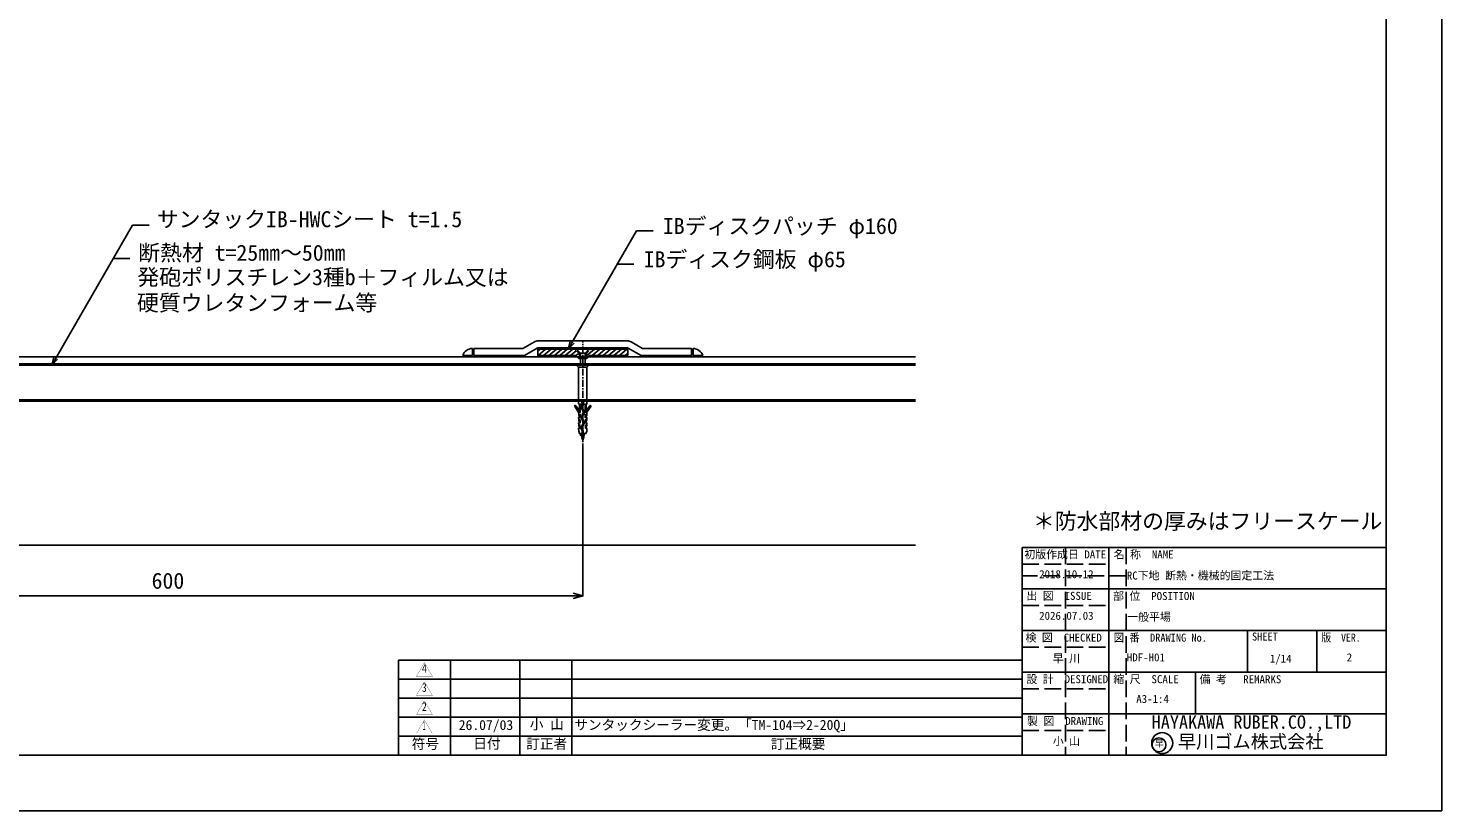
# Model space of a CAD drawing. Units: millimetres, scale not verified, with parts at other scales. Extents: x -210 to 1470, y -148 to 1040.
# Drawn here: x 451 to 1470, y -148 to 416 of the extents above; entities that cross this region are included whole.
import ezdxf
from ezdxf.enums import TextEntityAlignment as Align

# ---------------------------------------------------------------- set-up
doc = ezdxf.new("R2010")
doc.units = ezdxf.units.MM
doc.header["$PDMODE"] = 32
doc.header["$PDSIZE"] = 0.5
doc.linetypes.add('CHAIN1', pattern=[8, 5, -1, 1, -1])
doc.linetypes.add('DASHED3', pattern=[4, 3, -1])
for name, color, linetype in [('0-0_0', 7, 'Continuous'), ('0-2_IBｼｰﾄ', 7, 'Continuous'), ('0-3_IBリキッド', 7, 'Continuous'), ('0-5_中心線', 1, 'CHAIN1'), ('0-6_仮想線', 1, 'DASHED3'), ('0-7_図面枠', 7, 'Continuous'), ('0-A_寸法線', 7, 'Continuous'), ('0-B_文字', 7, 'Continuous'), ('0-C_断熱材', 2, 'Continuous'), ('0-F_表題欄', 7, 'Continuous'), ('1-0_躯体', 7, 'Continuous'), ('1-1_輪郭線', 2, 'Continuous'), ('1-2_部材(積層鋼板)', 4, 'Continuous'), ('1-3_部材(ﾋﾞｽ類)', 7, 'Continuous')]:
    doc.layers.add(name, color=color, linetype=linetype)
doc.styles.add('MS Gothic', font='')
doc.styles.get('MS Gothic').set_extended_font_data('MS Gothic')

# ---------------------------------------------------------------- blocks, each defined once
blk = doc.blocks.new('表題欄(建築)')
at = {"layer": '0-6_仮想線'}
for p, q in [((7.8125, 37.5), (7.8125, 0)), ((18.75, 37.5), (18.75, 0)), ((0, 34.5), (15.625, 34.5)), ((18.75, 32.3438), (0, 32.3438)), ((0, 27), (15.625, 27)), ((0, 19.5), (15.625, 19.5)), ((0, 12), (15.625, 12)), ((0, 4.5), (15.625, 4.5))]:
    blk.add_line(p, q, dxfattribs=at)
at = {"layer": '0-F_表題欄'}
for p, q in [((0, 37.5), (65.625, 37.5)), ((0, 0), (0, 37.5)), ((15.625, 37.5), (15.625, 0)), ((65.625, 37.5), (65.625, 0)), ((0, 30), (15.625, 30)), ((0, 30), (65.625, 30)), ((0, 22.5), (65.625, 22.5)), ((40.625, 22.5), (40.625, 15)), ((53.125, 22.5), (53.125, 15)), ((0, 15), (65.625, 15)), ((31.25, 15), (31.25, 7.5)), ((0, 7.5), (65.625, 7.5))]:
    blk.add_line(p, q, dxfattribs=at)
blk.add_lwpolyline([(0, 37.5), (0, 0), (65.625, 0)], dxfattribs=at)
for centre, radius in [((25.2227, 2.1988), 1.8994), ((24.6432, 1.8951), 1.2434)]:
    blk.add_circle(centre, radius, dxfattribs=at)
at = {"layer": '0-F_表題欄', "style": 'MS Gothic'}
for s, height, p in [('初版作成日 DATE', 1.443, (0.3595, 35.0749)), ('名 称  NAME', 1.443, (16.4718, 35.0749)), ('出 図  ISSUE', 1.443, (0.7322, 27.6053)), ('部 位  POSITION', 1.443, (16.3595, 27.5749)), ('検 図  CHECKED', 1.443, (0.5739, 20.0749)), ('設 計  DESIGNED', 1.443, (0.7421, 12.5749)), ('縮 尺  SCALE', 1.443, (16.4083, 12.5749)), ('備 考   REMARKS', 1.443, (31.9692, 12.5597)), ('製 図  DRAWING', 1.443, (0.8544, 5.0292)), ('HAYAKAWA RUBER.CO.,LTD', 2.405, (23.3343, 4.0757)), ('早川ゴム株式会社', 2.405, (28.0639, 0.5588))]:
    blk.add_text(s, height=height, dxfattribs=at).set_placement(p, align=Align.BOTTOM_LEFT)
for s, height, width, p in [('図 番  DRAWING No.', 1.443, 0.95, (16.4889, 20.0673)), ('SHEET', 1.443, 0.95, (41.4146, 20.2653)), ('版\u3000VER.', 1.443, 0.9, (53.9304, 20.0825)), ('早', 1.247, 0.9, (23.8995, 1.1678))]:
    blk.add_text(s, height=height, dxfattribs=dict(at, width=width)).set_placement(p, align=Align.BOTTOM_LEFT)
blk = doc.blocks.new('囲い文字1')
at = {"layer": '0-B_文字', "color": 5}
for points in [[(-1.1646, -12.9815), (-1.2512, -13.0315), (0.467, -10.1554), (0.467, -10.0554)], [(0.467, -10.1554), (0.467, -10.0554), (2.0986, -12.9815), (2.1852, -13.0315)], [(2.0986, -12.9815), (2.1852, -13.0315), (-1.1646, -12.9815), (-1.2512, -13.0315)]]:
    blk.add_solid(points, dxfattribs=at)
at = {"layer": '0-B_文字', "color": 5, "style": 'MS Gothic', "width": 0.4}
blk.add_text('1', height=1.828, dxfattribs=at).set_placement((0.0909, -12.7867), align=Align.BOTTOM_LEFT)
blk = doc.blocks.new('U153')
at = {"layer": '0-0_0', "xscale": 3.446988, "yscale": 3.446988}
blk.add_blockref('囲い文字1', (4.164, 34.833), dxfattribs=at)
blk = doc.blocks.new('囲い文字2')
at = {"layer": '0-B_文字', "color": 5}
for points in [[(-8.3757, 15.6578), (-8.4623, 15.6078), (-6.7441, 18.4839), (-6.7441, 18.5839)], [(-6.7441, 18.4839), (-6.7441, 18.5839), (-5.1124, 15.6578), (-5.0258, 15.6078)], [(-5.1124, 15.6578), (-5.0258, 15.6078), (-8.3757, 15.6578), (-8.4623, 15.6078)]]:
    blk.add_solid(points, dxfattribs=at)
at = {"layer": '0-B_文字', "color": 5, "style": 'MS Gothic', "width": 0.8}
blk.add_text('2', height=1.828, dxfattribs=at).set_placement((-7.2456, 15.8526), align=Align.BOTTOM_LEFT)
blk = doc.blocks.new('U154')
at = {"layer": '0-0_0', "xscale": 3.446988, "yscale": 3.446988}
blk.add_blockref('囲い文字2', (29.02, -63.886), dxfattribs=at)
blk = doc.blocks.new('囲い文字3')
at = {"layer": '0-B_文字', "color": 5}
for points in [[(-4.1526, 7.2498), (-4.2392, 7.1998), (-2.521, 10.0759), (-2.521, 10.1759)], [(-2.521, 10.0759), (-2.521, 10.1759), (-0.8893, 7.2498), (-0.8027, 7.1998)], [(-0.8893, 7.2498), (-0.8027, 7.1998), (-4.1526, 7.2498), (-4.2392, 7.1998)]]:
    blk.add_solid(points, dxfattribs=at)
at = {"layer": '0-B_文字', "color": 5, "style": 'MS Gothic', "width": 0.8}
blk.add_text('3', height=1.828, dxfattribs=at).set_placement((-3.0321, 7.4446), align=Align.BOTTOM_LEFT)
blk = doc.blocks.new('U155')
at = {"layer": '0-0_0', "xscale": 3.446988, "yscale": 3.446988}
blk.add_blockref('囲い文字3', (14.463, -34.904), dxfattribs=at)
blk = doc.blocks.new('囲い文字4')
at = {"layer": '0-B_文字', "color": 5}
for points in [[(-4.4625, 5.3378), (-4.5491, 5.2878), (-2.8309, 8.1639), (-2.8309, 8.2639)], [(-2.8309, 8.1639), (-2.8309, 8.2639), (-1.1992, 5.3378), (-1.1126, 5.2878)], [(-1.1992, 5.3378), (-1.1126, 5.2878), (-4.4625, 5.3378), (-4.5491, 5.2878)]]:
    blk.add_solid(points, dxfattribs=at)
at = {"layer": '0-B_文字', "color": 5, "style": 'MS Gothic', "width": 0.85}
blk.add_text('4', height=1.828, dxfattribs=at).set_placement((-3.371, 5.5326), align=Align.BOTTOM_LEFT)
blk = doc.blocks.new('U156')
at = {"layer": '0-0_0', "xscale": 3.446988, "yscale": 3.446988}
blk.add_blockref('囲い文字4', (15.531, -28.313), dxfattribs=at)
blk = doc.blocks.new('_Open30')
at = {"layer": '0-0_0'}
blk.add_line((0, 0), (-1, 0), dxfattribs=at)
blk.add_lwpolyline([(-1, 0.2679), (0, 0), (-1, -0.2679)], dxfattribs=at)

msp = doc.modelspace()

# ---------------------------------------------------------------- linework, layer by layer
at = {"layer": '0-2_IBｼｰﾄ'}
for p, q in [((807.27, 185.003), (771.898, 185.003)), ((771.898, 185.003), (771.898, 180.003)), ((815.559, 189.798), (807.27, 185.003)), ((817.562, 185.335), (808.343, 180.003)), ((882.688, 190.503), (818.188, 190.503)), ((882.688, 185.503), (818.188, 185.503)), ((883.314, 185.335), (892.532, 180.003)), ((885.316, 189.798), (893.606, 185.003)), ((928.977, 185.003), (893.606, 185.003)), ((928.977, 185.003), (928.977, 180.003)), ((302.62, 174.003), (1090.438, 174.003)), ((303.96, 179.003), (1090.438, 179.003)), ((808.343, 180.003), (771.898, 180.003)), ((928.977, 179.003), (771.898, 179.003)), ((928.977, 180.003), (892.532, 180.003))]:
    msp.add_line(p, q, dxfattribs=at)
for centre, radius, start, end in [((818.188, 185.253), 5.25, 90, 120.04481), ((818.188, 184.253), 1.25, 90, 120.04489), ((882.688, 185.253), 5.25, 59.95519, 90), ((882.688, 184.253), 1.25, 59.95511, 90)]:
    msp.add_arc(centre, radius, start, end, dxfattribs=at)
at = {"layer": '0-3_IBリキッド'}
for p, q in [((770.898, 180.003), (770.898, 185.003)), ((929.977, 180.003), (929.977, 185.003)), ((763.898, 180.003), (770.898, 180.003)), ((936.977, 180.003), (929.977, 180.003))]:
    msp.add_line(p, q, dxfattribs=at)
for centre, start, end in [((770.898, 177.603), 90, 161.07536), ((929.977, 177.603), 18.92464, 90)]:
    msp.add_arc(centre, 7.4, start, end, dxfattribs=at)
at = {"layer": '0-5_中心線'}
msp.add_line((850.438, 117.435), (850.438, 189.837), dxfattribs=at)
at = {"layer": '0-7_図面枠'}
msp.add_lwpolyline([(1470, -148.5), (1470, 1039.5), (-210, 1039.5), (-210, -148.5)], close=True, dxfattribs=at)
at = {"layer": '0-A_寸法線'}
for p, q in [((467.413, 173.003), (525.748, 274.043)), ((525.748, 274.043), (537.748, 274.043)), ((839.901, 184.503), (889.213, 269.916)), ((889.213, 269.916), (901.213, 269.916)), ((511.892, 250.043), (523.892, 250.043)), ((875.357, 245.916), (887.357, 245.916)), ((850.438, 116.435), (850.438, 6.595)), ((257.438, 6.595), (843.438, 6.595))]:
    msp.add_line(p, q, dxfattribs=at)
for points in [[(844.143, 188.746), (839.901, 184.503), (841.454, 190.299)], [(471.656, 177.246), (467.413, 173.003), (468.966, 178.799)]]:
    msp.add_lwpolyline(points, dxfattribs=at)
msp.add_point((850.438, 6.595), dxfattribs=at)
at = {"layer": '0-C_断熱材'}
for p, q in [((10.438, 173.003), (1090.438, 173.003)), ((10.438, 148.003), (1090.438, 148.003))]:
    msp.add_line(p, q, dxfattribs=at)
at = {"layer": '0-F_表題欄'}
for p, q in [((717.5, -39.75), (1167.5, -39.75)), ((717.5, -108.5), (717.5, -39.75)), ((755, -108.5), (755, -39.75)), ((805, -108.5), (805, -39.75)), ((842.5, -108.5), (842.5, -39.75)), ((1167.5, -108.5), (1167.5, -39.75)), ((717.5, -53.5), (1167.5, -53.5)), ((717.5, -67.25), (1167.5, -67.25)), ((717.5, -81), (1167.5, -81)), ((717.5, -94.75), (1167.5, -94.75)), ((717.5, -108.5), (1167.5, -108.5))]:
    msp.add_line(p, q, dxfattribs=at)
at = {"layer": '1-0_躯体'}
for p, q in [((10.438, 147.003), (1090.438, 147.003)), ((10.438, 43.003), (1090.438, 43.003))]:
    msp.add_line(p, q, dxfattribs=at)
at = {"layer": '1-1_輪郭線'}
msp.add_lwpolyline([(1430, 999.5), (-170, 999.5), (-170, -108.5), (1430, -108.5)], close=True, dxfattribs=at)
at = {"layer": '1-2_部材(積層鋼板)'}
for p, q in [((817.938, 182.967), (819.781, 184.503)), ((818.287, 180.003), (823.685, 184.503)), ((822.192, 180.003), (827.589, 184.503)), ((826.096, 180.003), (831.494, 184.503)), ((830, 180.003), (835.398, 184.503)), ((833.904, 180.003), (839.302, 184.503)), ((837.808, 180.003), (843.206, 184.503)), ((857.33, 180.003), (862.727, 184.503)), ((861.234, 180.003), (866.632, 184.503)), ((865.138, 180.003), (870.536, 184.503)), ((869.042, 180.003), (874.44, 184.503)), ((872.946, 180.003), (878.344, 184.503)), ((876.851, 180.003), (882.248, 184.503)), ((841.713, 180.003), (845.815, 183.423)), ((847.237, 178.099), (848.069, 178.793)), ((880.755, 180.003), (882.938, 181.823))]:
    msp.add_line(p, q, dxfattribs=at)
at = {"layer": '1-2_部材(積層鋼板)', "color": 7}
for p, q in [((882.688, 184.503), (818.188, 184.503)), ((845.824, 179.82), (847.288, 178.036)), ((847.674, 177.853), (853.201, 177.853)), ((853.588, 178.036), (855.051, 179.82))]:
    msp.add_line(p, q, dxfattribs=at)
for points in [[(817.938, 184.253), (817.938, 180.003), (845.438, 180.003)], [(855.438, 180.003), (882.938, 180.003), (882.938, 184.253)]]:
    msp.add_lwpolyline(points, dxfattribs=at)
at = {"layer": '1-2_部材(積層鋼板)', "color": 7, "linetype": 'DASHED3'}
for points in [[(848.069, 177.853), (848.069, 181.184), (845.084, 184.148), (845.084, 184.503)], [(852.807, 177.853), (852.807, 181.184), (855.792, 184.148), (855.792, 184.503)]]:
    msp.add_lwpolyline(points, dxfattribs=at)
at = {"layer": '1-2_部材(積層鋼板)'}
for points in [[(852.807, 179.487), (853.425, 180.003), (858.823, 184.503)], [(845.579, 179.972), (845.617, 180.003), (847.596, 181.653)]]:
    msp.add_lwpolyline(points, dxfattribs=at)
at = {"layer": '1-2_部材(積層鋼板)', "color": 7}
for centre, radius, start, end in [((818.188, 184.253), 0.25, 90, 180), ((882.688, 184.253), 0.25, 0, 90), ((845.438, 179.503), 0.5, 39.3586, 90), ((847.674, 178.353), 0.5, 219.3586, 270), ((853.201, 178.353), 0.5, 270, 320.6414), ((855.438, 179.503), 0.5, 90, 140.6414)]:
    msp.add_arc(centre, radius, start, end, dxfattribs=at)
at = {"layer": '1-3_部材(ﾋﾞｽ類)'}
for p, q in [((845.938, 184.503), (854.938, 184.503)), ((852.108, 181.673), (848.768, 181.673)), ((848.768, 173.605), (848.768, 181.259)), ((852.108, 181.259), (852.108, 173.605)), ((845.941, 173.003), (854.935, 173.003)), ((853.438, 171.488), (847.438, 171.488)), ((850.023, 144.474), (849.454, 143.05)), ((850.066, 144.489), (849.485, 143.039)), ((850.07, 142.804), (850.641, 144.232)), ((850.089, 145.576), (850.089, 144.785)), ((850.101, 142.792), (850.682, 144.243)), ((850.123, 145.595), (850.123, 144.785)), ((850.753, 144.785), (850.753, 145.595)), ((850.786, 144.785), (850.786, 145.576)), ((848.258, 140), (848.06, 140.259)), ((850.832, 138.817), (849.464, 135.619)), ((849.472, 134.739), (850.851, 131.674)), ((849.478, 142.184), (850.826, 139.276)), ((850.863, 138.804), (849.495, 135.605)), ((849.503, 134.752), (850.881, 131.688)), ((849.508, 142.198), (850.856, 139.29)), ((849.975, 135.398), (851.346, 138.564)), ((851.429, 131.996), (849.981, 135.01)), ((850.005, 135.385), (851.376, 138.551)), ((851.463, 132.003), (850.011, 135.024)), ((851.342, 139.521), (850.075, 142.474)), ((851.373, 139.535), (850.105, 142.487)), ((852.618, 140), (852.815, 140.259)), ((851.611, 123.605), (848.6, 122.554)), ((851.325, 123.605), (848.6, 122.654)), ((849.145, 123.605), (849.231, 123.284)), ((850.814, 131.105), (849.267, 128.182)), ((849.267, 127.032), (849.993, 125.665)), ((850.843, 131.088), (849.296, 128.167)), ((849.296, 127.048), (850.022, 125.681)), ((851.731, 123.605), (849.521, 122.2)), ((849.849, 127.889), (851.436, 130.858)), ((850.583, 125.997), (849.856, 127.314)), ((849.878, 127.874), (851.465, 130.842)), ((850.612, 126.013), (849.885, 127.331)), ((850.115, 125.308), (850.082, 125.308)), ((850.082, 125.308), (850.101, 123.605)), ((850.794, 125.308), (850.761, 125.308)), ((850.774, 123.605), (850.794, 125.308)), ((851.386, 120.828), (849.746, 120.257)), ((851.386, 120.728), (849.746, 120.157)), ((851.071, 121.143), (849.979, 120.49)), ((850.911, 120.546), (850.106, 120.019))]:
    msp.add_line(p, q, dxfattribs=at)
for points in [[(848.475, 181.966), (845.938, 184.503), (845.938, 184.803), (854.938, 184.803), (854.938, 184.503), (852.401, 181.966)], [(853.478, 171.547), (854.935, 173.003), (854.935, 173.605), (845.941, 173.605), (845.941, 173.003), (847.397, 171.547)], [(847.456, 171.405), (847.456, 145.068), (847.474, 145.068), (847.545, 145.033), (847.616, 145.033), (847.687, 144.997), (847.895, 144.95)], [(852.98, 144.95), (853.189, 144.997), (853.26, 145.033), (853.331, 145.033), (853.402, 145.068), (853.42, 145.068), (853.42, 171.405)], [(844.69, 143.192), (847.438, 138.994), (847.527, 137.394), (848.593, 137.394), (848.593, 135.172), (847.438, 135.172), (847.527, 133.554), (848.54, 133.554), (848.469, 131.349), (847.438, 131.349), (847.527, 129.732), (848.398, 129.732), (848.327, 127.509), (847.438, 127.509), (847.546, 125.369), (848.188, 123.605), (852.688, 123.605), (853.33, 125.369), (853.438, 127.509), (852.549, 127.509), (852.478, 129.732), (853.349, 129.732), (853.438, 131.349), (852.407, 131.349), (852.336, 133.554), (853.349, 133.554), (853.438, 135.172), (852.282, 135.172), (852.282, 137.394), (853.349, 137.394), (853.438, 138.994), (856.186, 143.192)], [(848.06, 144.748), (848.06, 140.259), (845.412, 143.724)], [(850.089, 144.856), (848.594, 144.856), (848.594, 138.994), (848.327, 138.994), (848.327, 139.747)], [(850.786, 144.856), (852.282, 144.856), (852.282, 138.994), (852.549, 138.994), (852.549, 139.747)], [(855.463, 143.724), (852.815, 140.259), (852.815, 144.748)], [(847.527, 137.394), (847.527, 137.145), (847.829, 136.38), (847.864, 135.172)], [(847.918, 131.349), (847.9, 132.558), (847.527, 133.358), (847.527, 133.554)], [(852.958, 131.349), (852.976, 132.558), (853.349, 133.358), (853.349, 133.554)], [(853.349, 137.394), (853.349, 137.145), (853.047, 136.38), (853.011, 135.172)], [(847.527, 129.732), (847.527, 129.554), (847.971, 128.718), (847.989, 127.509)], [(849.652, 123.605), (849.231, 123.284), (848.6, 122.654), (848.6, 122.554), (849.521, 122.2), (849.979, 120.49), (849.746, 120.257), (849.746, 120.157), (850.106, 120.019), (850.438, 118.779), (850.911, 120.546), (851.386, 120.728), (851.386, 120.828), (851.071, 121.143), (851.731, 123.605)], [(850.115, 123.605), (850.115, 124.582), (850.761, 124.582), (850.761, 123.605)], [(853.349, 129.732), (853.349, 129.554), (852.904, 128.718), (852.887, 127.509)]]:
    msp.add_lwpolyline(points, dxfattribs=at)
for centre, radius, start, end in [((847.768, 181.259), 1, 0, 45), ((853.108, 181.259), 1, 135, 180), ((847.256, 171.405), 0.2, 0, 45), ((853.62, 171.405), 0.2, 135, 180), ((845.056, 143.452), 0.449, 37.38183, 215.39037), ((847.854, 144.748), 0.207, 360, 78.37519), ((850.471, 142.644), 1.095, 158.2146, 204.87271), ((850.471, 142.644), 1.062, 158.17187, 204.87271), ((850.438, 146.164), 0.683, 300.64443, 239.35557), ((850.438, 146.164), 0.65, 298.99242, 241.00758), ((849.326, 144.785), 0.763, 335.97512, 0), ((850.471, 142.644), 0.431, 158.20137, 203.23665), ((849.326, 144.785), 0.796, 338.19323, 0), ((850.471, 142.644), 0.398, 158.19323, 203.23665), ((849.326, 144.785), 1.427, 337.19074, 360), ((849.326, 144.785), 1.46, 338.19323, 0), ((853.022, 144.748), 0.207, 101.62481, 180), ((855.82, 143.452), 0.449, 324.60963, 142.61817), ((847.827, 139.747), 0.5, 0, 30.42714), ((850.471, 135.188), 1.095, 156.84042, 204.22194), ((850.471, 135.188), 1.062, 156.84042, 204.22194), ((850.4, 135.211), 0.465, 156.27812, 205.66734), ((850.4, 135.211), 0.431, 156.27812, 205.66734), ((850.314, 139.039), 0.564, 336.84042, 24.87271), ((850.314, 139.039), 0.597, 336.84042, 24.87271), ((850.25, 139.039), 1.194, 336.58818, 23.8287), ((850.25, 139.039), 1.228, 336.58818, 23.8287), ((853.049, 139.747), 0.5, 149.57286, 180), ((850.351, 127.608), 1.228, 152.09899, 207.95156), ((850.351, 127.608), 1.194, 152.09899, 207.95156), ((850.376, 127.608), 0.597, 151.87656, 209.41932), ((850.376, 127.608), 0.564, 151.87656, 209.43109), ((849.318, 125.308), 0.763, 0, 27.95156), ((849.318, 125.308), 0.796, 0, 27.95156), ((849.334, 125.308), 1.427, 0, 28.91197), ((849.334, 125.308), 1.46, 0, 28.91198), ((850.347, 131.421), 0.564, 325.90086, 26.66039), ((850.347, 131.421), 0.597, 326.07565, 26.59167), ((850.382, 131.421), 1.194, 331.85925, 28.78795), ((850.382, 131.421), 1.228, 331.85949, 28.27499)]:
    msp.add_arc(centre, radius, start, end, dxfattribs=at)

# ---------------------------------------------------------------- block references
at = {"layer": '0-A_寸法線', "xscale": 7, "yscale": 7}
msp.add_blockref('_Open30', (850.438, 6.595), dxfattribs=at)
at = {"layer": '0-F_表題欄', "xscale": 4, "yscale": 4}
msp.add_blockref('表題欄(建築)', (1167.5, -108.5), dxfattribs=at)
at = {"layer": '0-F_表題欄'}
for name, p in [('U156', (730.476, -41.625)), ('U155', (730.476, -55.375)), ('U154', (730.476, -69.125)), ('U153', (730.476, -82.875))]:
    msp.add_blockref(name, p, dxfattribs=at)

# ---------------------------------------------------------------- texts
at = {"layer": '0-A_寸法線', "style": 'MS Gothic'}
msp.add_text('600', height=11.55, dxfattribs=at).set_placement((539.473, 8.217), align=Align.BOTTOM_LEFT)
at = {"layer": '0-B_文字', "style": 'MS Gothic'}
for s, p in [('サンタックIB-HWCシート t=1.5', (543.202, 269.047)), ('IBディスクパッチ φ160', (908.251, 264.128)), ('断熱材 t=25㎜～50㎜', (529.833, 244.864)), ('IBディスク鋼板 φ65', (894.395, 240.128)), ('発砲ポリスチレン3種b＋フィルム又は', (529.163, 227.242)), ('硬質ウレタンフォーム等', (528.919, 208.742)), ('＊防水部材の厚みはフリースケール', (1175.132, 51.239))]:
    msp.add_text(s, height=11.55, dxfattribs=at).set_placement(p, align=Align.BOTTOM_LEFT)
at = {"layer": '0-F_表題欄', "style": 'MS Gothic'}
for s, height, p in [('2018.10.12', 5.773, (1179.623, 17.561)), ('RC下地 断熱・機械的固定工法', 5.773, (1242.868, 16.587)), ('2026.07.03', 5.773, (1179.623, -12.439)), ('一般平場', 5.773, (1243.112, -13.261)), ('早 川', 5.773, (1189.461, -43.17)), ('HDF-H01', 5.773, (1242.868, -42.439)), ('1/14', 5.773, (1346.011, -43.353)), ('2', 5.773, (1401.466, -42.439)), ('A3-1:4', 5.773, (1249.676, -72.439)), ('26.07/03', 7.216, (761.022, -92.424)), ('小 山', 7.216, (812.234, -91.949)), ('サンタックシーラー変更。「TM-104⇒2-20Q」', 7.216, (844.375, -92.329)), ('符号', 7.216, (727.094, -106.003)), ('日付', 7.216, (771.491, -105.813)), ('訂正者', 7.216, (809.721, -105.984)), ('訂正概要', 7.216, (986.098, -106.003)), ('小 山', 5.773, (1189.491, -102.957))]:
    msp.add_text(s, height=height, dxfattribs=at).set_placement(p, align=Align.BOTTOM_LEFT)

doc.saveas('drawing.dxf')
